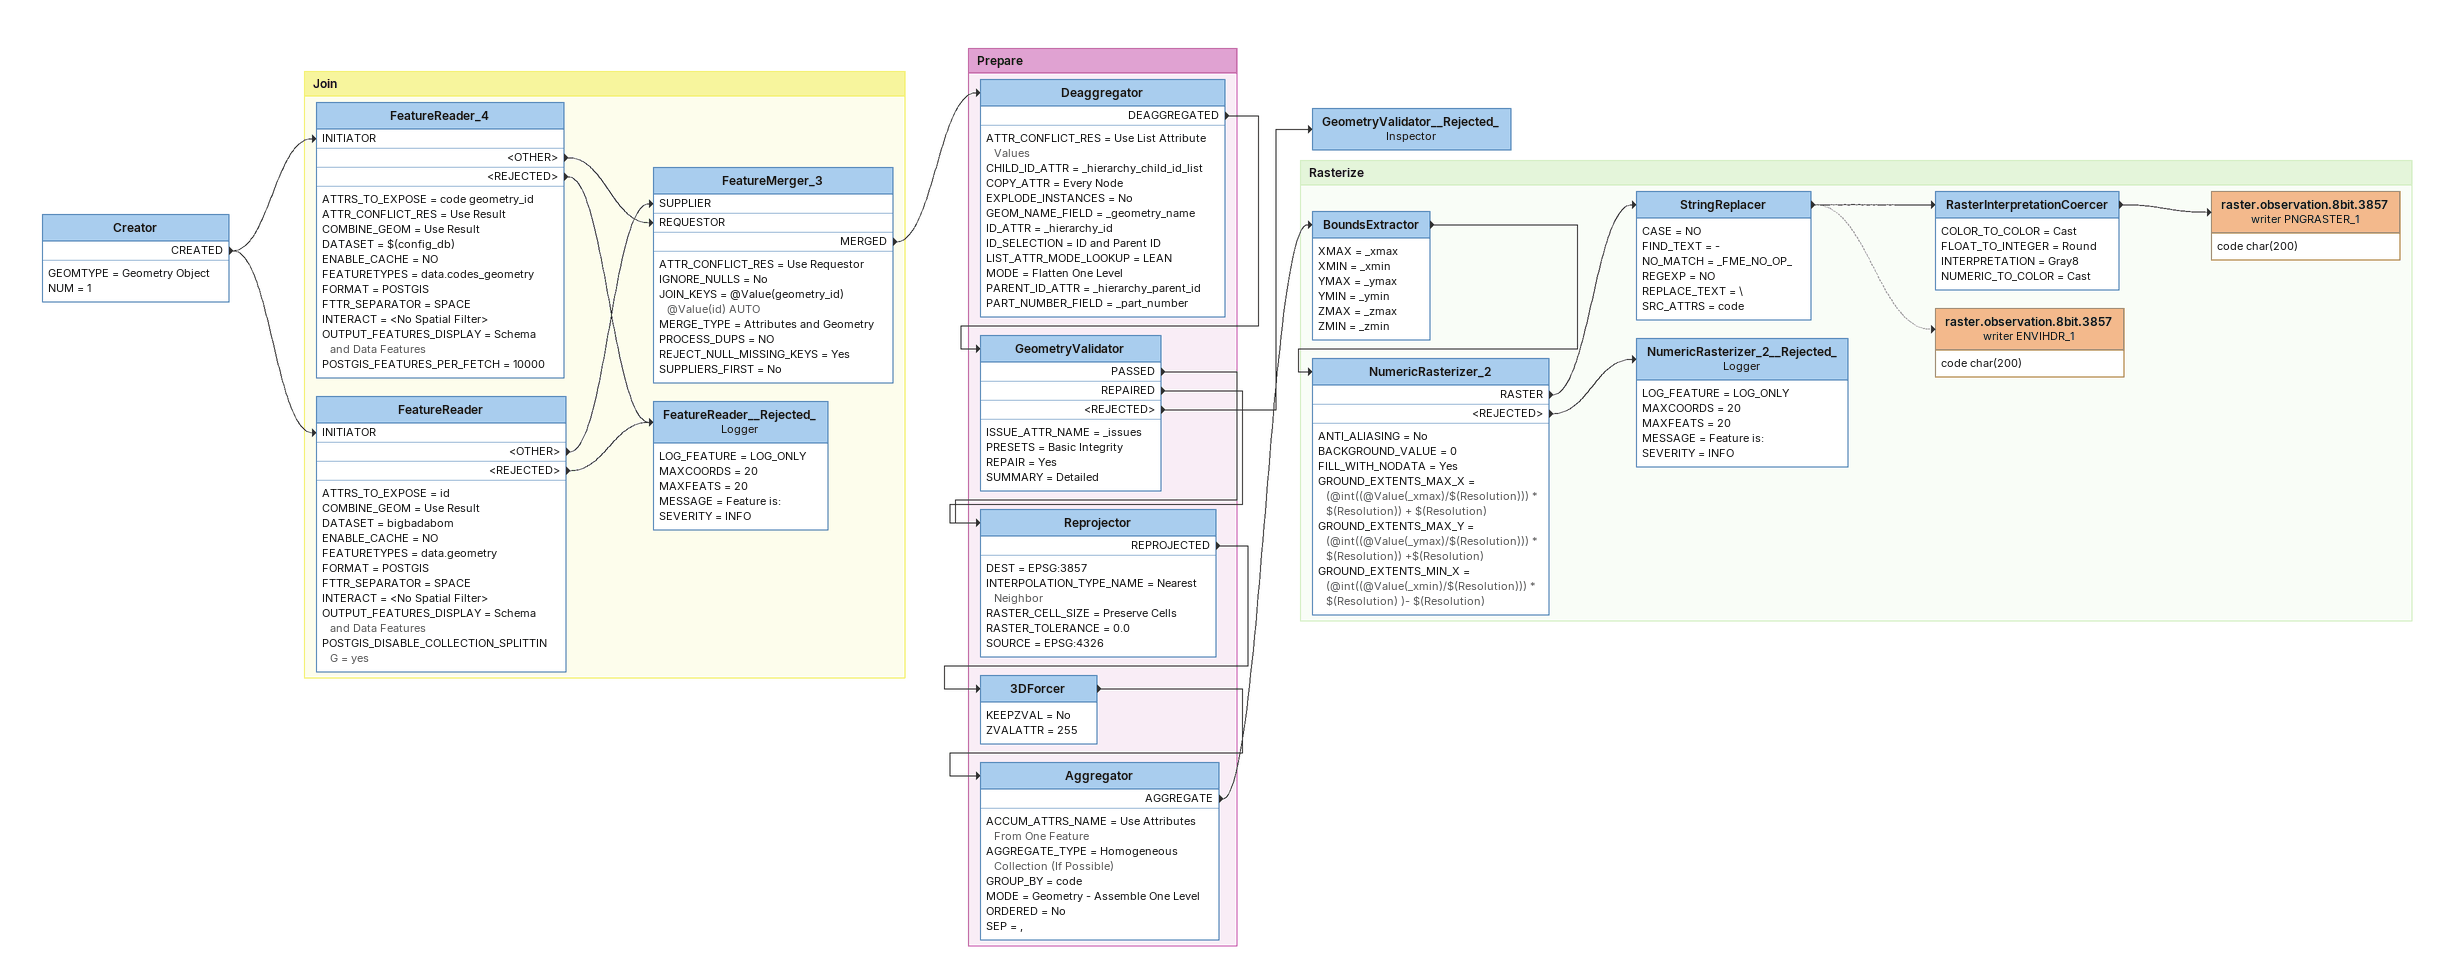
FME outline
Creator
    GEOMTYPE = Geometry Object
    NUM = 1
    CREATED -> FeatureReader [INITIATOR]
    CREATED -> FeatureReader_4 [INITIATOR]
GeometryValidator__Rejected_: Inspector

Bookmark: Join
FeatureReader_4
    ATTRS_TO_EXPOSE = code geometry_id
    ATTR_CONFLICT_RES = Use Result
    COMBINE_GEOM = Use Result
    DATASET = $(config_db)
    ENABLE_CACHE = NO
    FEATURETYPES = data.codes_geometry
    FORMAT = POSTGIS
    FTTR_SEPARATOR = SPACE
    INTERACT = <No Spatial Filter>
    OUTPUT_FEATURES_DISPLAY = Schema and Data Features
    POSTGIS_FEATURES_PER_FETCH = 10000
    <OTHER> -> FeatureMerger_3 [REQUESTOR]
    <REJECTED> -> FeatureReader__Rejected_
FeatureReader
    ATTRS_TO_EXPOSE = id
    COMBINE_GEOM = Use Result
    DATASET = bigbadabom
    ENABLE_CACHE = NO
    FEATURETYPES = data.geometry
    FORMAT = POSTGIS
    FTTR_SEPARATOR = SPACE
    INTERACT = <No Spatial Filter>
    OUTPUT_FEATURES_DISPLAY = Schema and Data Features
    POSTGIS_DISABLE_COLLECTION_SPLITTING = yes
    <OTHER> -> FeatureMerger_3 [SUPPLIER]
    <REJECTED> -> FeatureReader__Rejected_
FeatureMerger_3
    ATTR_CONFLICT_RES = Use Requestor
    IGNORE_NULLS = No
    JOIN_KEYS = @Value(geometry_id) @Value(id) AUTO
    MERGE_TYPE = Attributes and Geometry
    PROCESS_DUPS = NO
    REJECT_NULL_MISSING_KEYS = Yes
    SUPPLIERS_FIRST = No
    MERGED -> Deaggregator
FeatureReader__Rejected_: Logger
    LOG_FEATURE = LOG_ONLY
    MAXCOORDS = 20
    MAXFEATS = 20
    MESSAGE = Feature is:
    SEVERITY = INFO

Bookmark: Prepare
Deaggregator
    ATTR_CONFLICT_RES = Use List Attribute Values
    CHILD_ID_ATTR = _hierarchy_child_id_list
    COPY_ATTR = Every Node
    EXPLODE_INSTANCES = No
    GEOM_NAME_FIELD = _geometry_name
    ID_ATTR = _hierarchy_id
    ID_SELECTION = ID and Parent ID
    LIST_ATTR_MODE_LOOKUP = LEAN
    MODE = Flatten One Level
    PARENT_ID_ATTR = _hierarchy_parent_id
    PART_NUMBER_FIELD = _part_number
    DEAGGREGATED -> GeometryValidator
GeometryValidator
    ISSUE_ATTR_NAME = _issues
    PRESETS = Basic Integrity
    REPAIR = Yes
    SUMMARY = Detailed
    PASSED -> Reprojector
    REPAIRED -> Reprojector
    <REJECTED> -> GeometryValidator__Rejected_
Reprojector
    DEST = EPSG:3857
    INTERPOLATION_TYPE_NAME = Nearest Neighbor
    RASTER_CELL_SIZE = Preserve Cells
    RASTER_TOLERANCE = 0.0
    SOURCE = EPSG:4326
    REPROJECTED -> 3DForcer
3DForcer
    KEEPZVAL = No
    ZVALATTR = 255
    -> Aggregator
Aggregator
    ACCUM_ATTRS_NAME = Use Attributes From One Feature
    AGGREGATE_TYPE = Homogeneous Collection (If Possible)
    GROUP_BY = code
    MODE = Geometry - Assemble One Level
    ORDERED = No
    SEP = ,
    AGGREGATE -> BoundsExtractor

Bookmark: Rasterize
BoundsExtractor
    XMAX = _xmax
    XMIN = _xmin
    YMAX = _ymax
    YMIN = _ymin
    ZMAX = _zmax
    ZMIN = _zmin
    -> NumericRasterizer_2
NumericRasterizer_2
    ANTI_ALIASING = No
    BACKGROUND_VALUE = 0
    FILL_WITH_NODATA = Yes
    GROUND_EXTENTS_MAX_X = (@int((@Value(_xmax)/$(Resolution))) * $(Resolution)) + $(Resolution)
    GROUND_EXTENTS_MAX_Y = (@int((@Value(_ymax)/$(Resolution))) * $(Resolution)) +$(Resolution)
    GROUND_EXTENTS_MIN_X = (@int((@Value(_xmin)/$(Resolution))) * $(Resolution) )- $(Resolution)
    RASTER -> StringReplacer
    <REJECTED> -> NumericRasterizer_2__Rejected_
StringReplacer
    CASE = NO
    FIND_TEXT = -
    NO_MATCH = _FME_NO_OP_
    REGEXP = NO
    REPLACE_TEXT = \
    SRC_ATTRS = code
    -> raster.observation.8bit.3857 (writer ENVIHDR_1) [off]
    -> RasterInterpretationCoercer
RasterInterpretationCoercer
    COLOR_TO_COLOR = Cast
    FLOAT_TO_INTEGER = Round
    INTERPRETATION = Gray8
    NUMERIC_TO_COLOR = Cast
    -> raster.observation.8bit.3857 (writer PNGRASTER_1)
raster.observation.8bit.3857 (writer PNGRASTER_1)
    attributes: code char(200)
raster.observation.8bit.3857 (writer ENVIHDR_1)
    attributes: code char(200)
NumericRasterizer_2__Rejected_: Logger
    LOG_FEATURE = LOG_ONLY
    MAXCOORDS = 20
    MAXFEATS = 20
    MESSAGE = Feature is:
    SEVERITY = INFO
